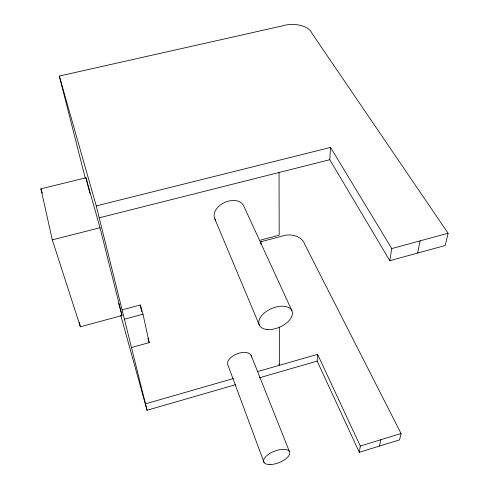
<?xml version="1.0" encoding="UTF-8"?>
<svg xmlns="http://www.w3.org/2000/svg" width="489" height="489" viewBox="0 0 489 489"><rect width="100%" height="100%" fill="white"/><g stroke="black" fill="none" stroke-linecap="round" stroke-linejoin="round"><path stroke-width="0.73" d="M261.218 241.67L281.609 236.285A15.996 11.84 0.3 0 1 304.69 244.237L401.053 433.511L399.556 439.88L359.287 452.307L317.159 361.096L317.587 354.311L257.458 371.616M329.769 159.72L330.54 147.415L96.241 205.924L59.322 76.058L281.939 25.99A20.819 11.883 -1.6 0 1 311.958 33.289L448.095 233.259L445.216 245.509L389.825 260.686L329.769 159.72L99.2 217.825M359.287 452.307L360.289 446.047L317.587 354.311M389.825 260.686L391.756 248.571L330.54 147.415M379.501 446.072L380.748 439.758M417.667 253.057L420.075 240.875M360.289 446.047L401.053 433.511M120.752 315.374L147.067 410.265L235.777 384.623M259.243 377.838L317.159 361.096M145.471 403.847L233.308 378.565M131.724 347.447L149.188 342.606L143.002 314.164L140.239 304.995L122.103 309.885L147.067 410.265M124.695 319.134L143.002 314.164M391.756 248.571L448.095 233.259M80.355 326.786L122.036 315.503L100.007 227.752L85.948 177.807L40.905 188.803L52.292 239.861L80.355 326.786L79.328 322.349M52.292 239.861L100.007 227.752M291.909 310.723L243.656 205.777A15.837 10.789 -24 0 0 223.62 202.972A15.837 10.789 -24 0 0 215.649 220.221M278.828 363.895L279.421 365.295L279.347 327.165M214.891 219.029L259.433 325.332M251.083 355.203L289.378 451.457M264.084 462.539L228.1 365.491A12.635 6.889 -21.1 0 1 237.483 353.694A12.635 6.889 -21.1 0 1 251.584 356.933M40.905 188.803L42.28 193.155M147.941 338.443L149.188 342.606M118.595 303.162L122.036 315.503M59.322 76.058L85.196 177.923M85.948 177.807L89.86 193.259M96.241 205.924L122.103 309.885M140.239 304.995L141.682 311.591M261.034 244.531L260.906 239.989L279.176 235.172L279.06 172.501M270.026 464.556A13.863 6.161 -21.2 0 0 289.794 453.022A13.863 6.161 -21.2 0 0 270.24 453.211A13.863 6.161 -21.2 0 0 270.026 464.556M267 329.47A17.812 10.141 -23.4 0 0 292.428 313.363A17.812 10.141 -23.4 0 0 267.349 310.79A17.812 10.141 -23.4 0 0 267 329.47"/></g></svg>
